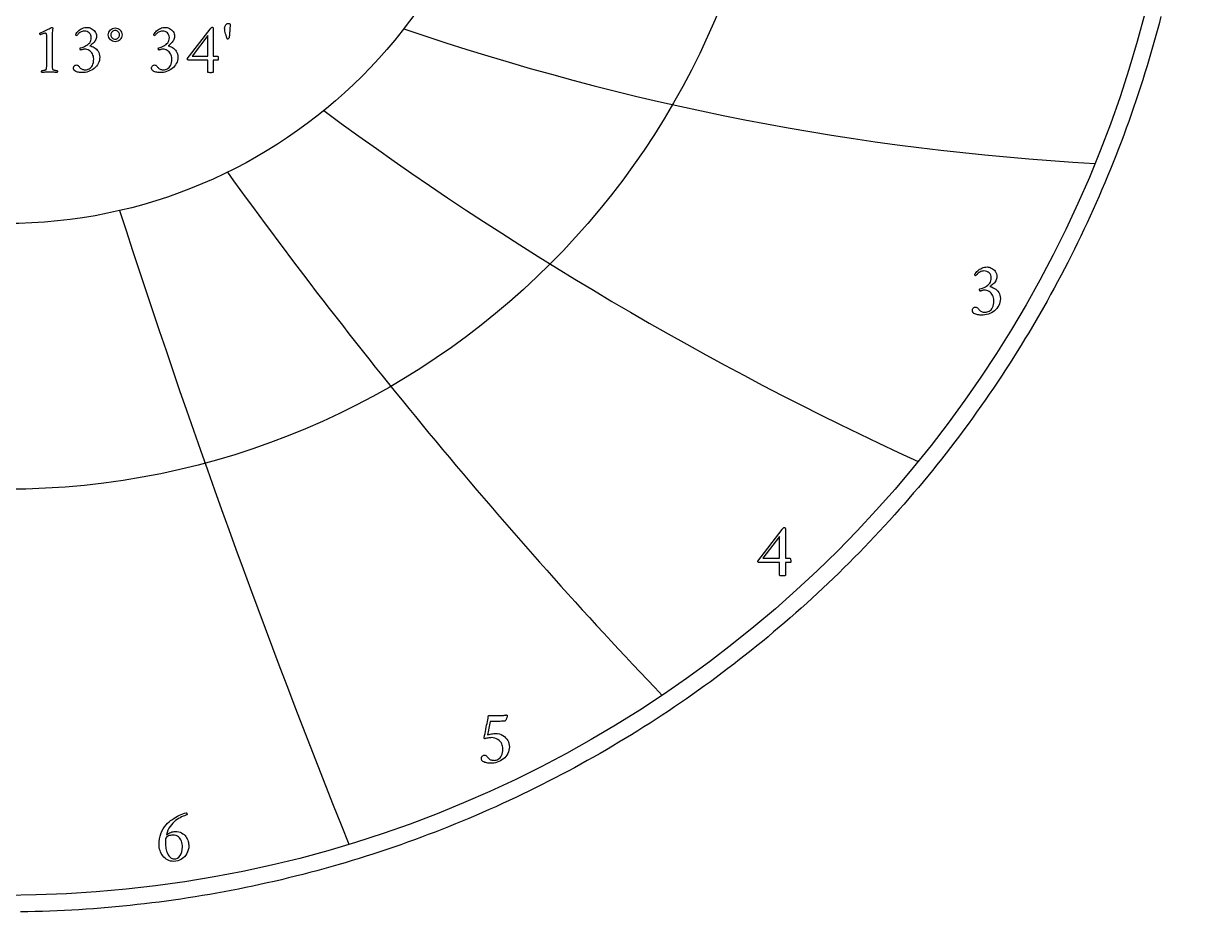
# Model space of a CAD drawing. Header units: millimetres. Extents: x -32.4 to 32.4, y -32.4 to 33.4.
# Drawn here: x 0.47 to 31.9, y -32.35 to -8.23 of the extents above; entities that cross this region are included whole.
import ezdxf

# ---------------------------------------------------------------- set-up
doc = ezdxf.new("R2010")
doc.units = ezdxf.units.MM
for name, color, linetype in [('CUT_OUTER', 1, 'Continuous'), ('ENGRAVE', 7, 'Continuous'), ('TEXT', 5, 'Continuous')]:
    doc.layers.add(name, color=color, linetype=linetype)

msp = doc.modelspace()

# ---------------------------------------------------------------- linework, layer by layer
at = {"layer": 'CUT_OUTER'}
msp.add_lwpolyline([(31.3317, -8.0528), (31.2817, -8.2449), (31.2305, -8.4367), (31.1782, -8.6282), (31.1246, -8.8193), (31.0699, -9.0101), (31.0141, -9.2006), (30.957, -9.3907), (30.8988, -9.5805), (30.8395, -9.7699), (30.7789, -9.9589), (30.7172, -10.1476), (30.6544, -10.3359), (30.5904, -10.5238), (30.5252, -10.7113), (30.459, -10.8984), (30.3915, -11.0851), (30.3229, -11.2713), (30.2532, -11.4572), (30.1823, -11.6426), (30.1103, -11.8276), (30.0372, -12.0121), (29.9629, -12.1962), (29.8875, -12.3798), (29.811, -12.563), (29.7333, -12.7456), (29.6546, -12.9278), (29.5747, -13.1096), (29.4937, -13.2908), (29.4116, -13.4715), (29.3284, -13.6517), (29.2441, -13.8314), (29.1586, -14.0106), (29.0721, -14.1892), (28.9845, -14.3674), (28.8958, -14.5449), (28.806, -14.722), (28.7151, -14.8984), (28.6232, -15.0743), (28.5302, -15.2497), (28.436, -15.4245), (28.3409, -15.5986), (28.2446, -15.7722), (28.1473, -15.9453), (28.0489, -16.1177), (27.9495, -16.2895), (27.849, -16.4607), (27.7475, -16.6312), (27.645, -16.8012), (27.5413, -16.9705), (27.4367, -17.1391), (27.331, -17.3072), (27.2243, -17.4745), (27.1166, -17.6413), (27.0078, -17.8073), (26.898, -17.9727), (26.7873, -18.1374), (26.6755, -18.3014), (26.5627, -18.4648), (26.4489, -18.6274), (26.3341, -18.7893), (26.2183, -18.9506), (26.1015, -19.1111), (25.9838, -19.2709), (25.865, -19.4299), (25.7453, -19.5883), (25.6246, -19.7459), (25.503, -19.9027), (25.3804, -20.0589), (25.2568, -20.2142), (25.1323, -20.3688), (25.0069, -20.5226), (24.8805, -20.6757), (24.7532, -20.828), (24.6249, -20.9794), (24.4957, -21.1301), (24.3656, -21.28), (24.2346, -21.4292), (24.1026, -21.5774), (23.9698, -21.7249), (23.836, -21.8716), (23.7014, -22.0174), (23.5658, -22.1625), (23.4294, -22.3066), (23.2921, -22.45), (23.1539, -22.5925), (23.0148, -22.7341), (22.8749, -22.8749), (22.7341, -23.0148), (22.5925, -23.1539), (22.45, -23.2921), (22.3066, -23.4294), (22.1625, -23.5658), (22.0174, -23.7014), (21.8716, -23.836), (21.7249, -23.9698), (21.5774, -24.1026), (21.4292, -24.2346), (21.28, -24.3656), (21.1301, -24.4957), (20.9794, -24.6249), (20.828, -24.7532), (20.6757, -24.8805), (20.5226, -25.0069), (20.3688, -25.1323), (20.2142, -25.2568), (20.0589, -25.3804), (19.9027, -25.503), (19.7459, -25.6246), (19.5883, -25.7453), (19.4299, -25.865), (19.2709, -25.9838), (19.1111, -26.1015), (18.9506, -26.2183), (18.7893, -26.3341), (18.6274, -26.4489), (18.4648, -26.5627), (18.3014, -26.6755), (18.1374, -26.7873), (17.9727, -26.898), (17.8073, -27.0078), (17.6413, -27.1166), (17.4745, -27.2243), (17.3072, -27.331), (17.1391, -27.4367), (16.9705, -27.5413), (16.8012, -27.645), (16.6312, -27.7475), (16.4607, -27.849), (16.2895, -27.9495), (16.1177, -28.0489), (15.9453, -28.1473), (15.7722, -28.2446), (15.5986, -28.3409), (15.4245, -28.436), (15.2497, -28.5302), (15.0743, -28.6232), (14.8984, -28.7151), (14.722, -28.806), (14.5449, -28.8958), (14.3674, -28.9845), (14.1892, -29.0721), (14.0106, -29.1586), (13.8314, -29.2441), (13.6517, -29.3284), (13.4715, -29.4116), (13.2908, -29.4937), (13.1096, -29.5747), (12.9278, -29.6546), (12.7456, -29.7333), (12.563, -29.811), (12.3798, -29.8875), (12.1962, -29.9629), (12.0121, -30.0372), (11.8276, -30.1103), (11.6426, -30.1823), (11.4572, -30.2532), (11.2713, -30.3229), (11.0851, -30.3915), (10.8984, -30.459), (10.7113, -30.5252), (10.5238, -30.5904), (10.3359, -30.6544), (10.1476, -30.7172), (9.9589, -30.7789), (9.7699, -30.8395), (9.5805, -30.8988), (9.3907, -30.957), (9.2006, -31.0141), (9.0101, -31.0699), (8.8193, -31.1246), (8.6282, -31.1782), (8.4367, -31.2305), (8.2449, -31.2817), (8.0528, -31.3317), (7.8604, -31.3805), (7.6677, -31.4282), (7.4747, -31.4746), (7.2815, -31.5199), (7.0879, -31.564), (6.8941, -31.6069), (6.7001, -31.6486), (6.5057, -31.6891), (6.3112, -31.7284), (6.1164, -31.7665), (5.9213, -31.8035), (5.7261, -31.8392), (5.5306, -31.8737), (5.3349, -31.9071), (5.1391, -31.9392), (4.943, -31.9701), (4.7467, -31.9999), (4.5503, -32.0284), (4.3537, -32.0557), (4.1569, -32.0818), (3.96, -32.1067), (3.7629, -32.1304), (3.5657, -32.1529), (3.3683, -32.1742), (3.1709, -32.1942), (2.9733, -32.2131), (2.7755, -32.2307), (2.5777, -32.2471), (2.3798, -32.2623), (2.1818, -32.2763), (1.9837, -32.2891), (1.7856, -32.3007), (1.5873, -32.311), (1.3891, -32.3202), (1.1907, -32.3281), (0.9923, -32.3348), (0.7939, -32.3403), (0.5955, -32.3445), (0.397, -32.3476)], dxfattribs=at)
at = {"layer": 'ENGRAVE'}
for radius in [31.9, 20.8814, 13.6687]:
    msp.add_circle((0, 0), radius, dxfattribs=at)
for centre, radius, start, end in [((33.4545, 57.945), 70.0918, 251.139229, 266.799774), ((62.9966, 62.9966), 91.505, 233.545401, 245.290809), ((115.6195, 66.7529), 135.129, 215.791991, 223.622263), ((257.763, 69.0674), 267.6716, 197.925392, 201.840528)]:
    msp.add_arc(centre, radius, start, end, dxfattribs=at)
at = {"layer": 'TEXT'}
for points in [[(1.1093, -9.3442), (1.1093, -8.5768), (1.1088, -8.558), (1.1071, -8.5423), (1.1044, -8.5298), (1.1006, -8.5204), (1.0954, -8.5136), (1.0887, -8.5088), (1.0803, -8.5059), (1.0705, -8.5049), (1.0583, -8.5058), (1.0433, -8.5085), (1.0253, -8.5131), (1.0044, -8.5195), (0.9834, -8.5264), (0.9651, -8.5328), (0.9494, -8.5386), (0.9364, -8.5437), (0.9288, -8.5366), (0.9233, -8.5287), (0.92, -8.5201), (0.9189, -8.5107), (0.9189, -8.5106), (0.9189, -8.5102), (0.9189, -8.5096), (0.9189, -8.5088), (0.9192, -8.5053), (0.9199, -8.5025), (0.9211, -8.5004), (0.9228, -8.4991), (0.9615, -8.4815), (0.9998, -8.4639), (1.0377, -8.4461), (1.0753, -8.4282), (1.1111, -8.411), (1.1438, -8.3954), (1.1733, -8.3813), (1.1996, -8.3689), (1.2214, -8.3587), (1.2373, -8.3514), (1.2472, -8.347), (1.2511, -8.3456), (1.255, -8.3456), (1.2595, -8.3463), (1.2633, -8.3485), (1.2663, -8.3521), (1.2686, -8.3572), (1.2704, -8.3628), (1.272, -8.3679), (1.2733, -8.3725), (1.2744, -8.3767), (1.274, -8.3796), (1.2725, -8.3886), (1.2701, -8.4034), (1.2667, -8.4243), (1.2633, -8.4506), (1.2608, -8.4818), (1.2594, -8.5181), (1.2589, -8.5593), (1.2589, -9.3442), (1.259, -9.3652), (1.2591, -9.3854), (1.2594, -9.405), (1.2599, -9.4238), (1.2608, -9.4414), (1.2625, -9.4573), (1.2651, -9.4715), (1.2686, -9.484), (1.2719, -9.4888), (1.2778, -9.4933), (1.2865, -9.4975), (1.2978, -9.5015), (1.3106, -9.5051), (1.3237, -9.5081), (1.3373, -9.5104), (1.3512, -9.5122), (1.3642, -9.5135), (1.3752, -9.5144), (1.3841, -9.5149), (1.391, -9.5151), (1.3936, -9.5197), (1.3956, -9.5258), (1.397, -9.5333), (1.3978, -9.5423), (1.3977, -9.5513), (1.3966, -9.5588), (1.3943, -9.5649), (1.391, -9.5695), (1.3625, -9.5676), (1.3351, -9.5659), (1.309, -9.5642), (1.2842, -9.5627), (1.2594, -9.5614), (1.2336, -9.5605), (1.2069, -9.56), (1.1792, -9.5598), (1.1527, -9.56), (1.1273, -9.5605), (1.1031, -9.5614), (1.0802, -9.5627), (1.057, -9.5642), (1.0321, -9.5659), (1.0055, -9.5676), (0.9772, -9.5695), (0.9739, -9.5649), (0.9716, -9.5588), (0.9705, -9.5513), (0.9704, -9.5423), (0.9712, -9.5333), (0.9726, -9.5258), (0.9746, -9.5197), (0.9772, -9.5151), (0.9841, -9.5149), (0.993, -9.5144), (1.004, -9.5135), (1.017, -9.5122), (1.0309, -9.5104), (1.0445, -9.5081), (1.0576, -9.5051), (1.0705, -9.5015), (1.0816, -9.4975), (1.0899, -9.4933), (1.0952, -9.4888), (1.0976, -9.484), (1.1012, -9.4715), (1.104, -9.4573), (1.106, -9.4414), (1.1074, -9.4238), (1.1082, -9.405), (1.1088, -9.3854), (1.1092, -9.3652), (1.1093, -9.3442)], [(2.2089, -8.3456), (2.2338, -8.3473), (2.2599, -8.3526), (2.2872, -8.3614), (2.3157, -8.3738), (2.3439, -8.3895), (2.3699, -8.4085), (2.3939, -8.4308), (2.4158, -8.4563), (2.4341, -8.485), (2.4471, -8.5165), (2.455, -8.551), (2.4576, -8.5884), (2.4557, -8.6179), (2.45, -8.6462), (2.4406, -8.6733), (2.4275, -8.6992), (2.4117, -8.7236), (2.3944, -8.7463), (2.3757, -8.7673), (2.3556, -8.7866), (2.3352, -8.8041), (2.316, -8.8196), (2.2978, -8.8332), (2.2808, -8.8449), (2.3085, -8.8506), (2.3371, -8.8599), (2.3667, -8.8729), (2.3973, -8.8896), (2.4273, -8.9098), (2.4549, -8.9335), (2.4802, -8.9608), (2.5032, -8.9915), (2.5223, -9.0258), (2.536, -9.0637), (2.5442, -9.105), (2.5469, -9.1499), (2.5443, -9.1973), (2.5365, -9.2424), (2.5234, -9.2852), (2.5052, -9.3257), (2.4826, -9.3636), (2.4566, -9.3986), (2.4272, -9.4306), (2.3944, -9.4597), (2.3589, -9.4858), (2.3213, -9.5086), (2.2817, -9.528), (2.24, -9.5443), (2.197, -9.557), (2.1535, -9.5661), (2.1096, -9.5716), (2.0651, -9.5734), (2.0455, -9.5727), (2.0236, -9.5707), (1.9994, -9.5674), (1.9729, -9.5627), (1.9458, -9.5566), (1.9202, -9.5489), (1.8958, -9.5396), (1.8728, -9.5287), (1.8684, -9.5248), (1.8631, -9.519), (1.8568, -9.5112), (1.8495, -9.5015), (1.8427, -9.4907), (1.8378, -9.4797), (1.8349, -9.4684), (1.8339, -9.4568), (1.8355, -9.4374), (1.84, -9.4199), (1.8476, -9.4044), (1.8582, -9.3908), (1.8708, -9.3797), (1.8842, -9.3718), (1.8985, -9.3671), (1.9136, -9.3655), (1.932, -9.3674), (1.9483, -9.3731), (1.9626, -9.3825), (1.9748, -9.3956), (1.986, -9.4103), (1.9974, -9.4241), (2.0089, -9.437), (2.0205, -9.4491), (2.0347, -9.4616), (2.0503, -9.4721), (2.0673, -9.4806), (2.0855, -9.4869), (2.1044, -9.4916), (2.1232, -9.495), (2.1418, -9.497), (2.1603, -9.4976), (2.1856, -9.4959), (2.2111, -9.4906), (2.2366, -9.4818), (2.2623, -9.4695), (2.287, -9.4531), (2.3097, -9.4321), (2.3303, -9.4064), (2.3488, -9.3762), (2.3641, -9.3409), (2.375, -9.3002), (2.3816, -9.254), (2.3837, -9.2023), (2.3816, -9.1646), (2.375, -9.1292), (2.3641, -9.0962), (2.3488, -9.0654), (2.33, -9.0373), (2.3087, -9.0122), (2.2848, -8.9902), (2.2584, -8.9711), (2.2303, -8.9558), (2.2014, -8.9449), (2.1716, -8.9384), (2.1409, -8.9362), (2.1253, -8.9368), (2.1096, -8.9386), (2.0937, -8.9416), (2.0778, -8.9459), (2.0626, -8.9504), (2.0493, -8.9541), (2.0379, -8.9572), (2.0282, -8.9595), (2.0231, -8.9514), (2.0195, -8.9425), (2.0173, -8.9329), (2.0166, -8.9226), (2.0168, -8.9163), (2.0175, -8.9109), (2.0188, -8.9066), (2.0205, -8.9032), (2.0578, -8.8933), (2.0943, -8.8813), (2.1297, -8.8671), (2.1642, -8.8507), (2.1966, -8.8319), (2.2257, -8.8106), (2.2515, -8.7868), (2.274, -8.7604), (2.2923, -8.731), (2.3053, -8.6984), (2.3131, -8.6626), (2.3157, -8.6234), (2.3125, -8.5871), (2.3026, -8.5539), (2.2862, -8.524), (2.2633, -8.4971), (2.2352, -8.475), (2.2036, -8.4592), (2.1682, -8.4498), (2.1292, -8.4466), (2.1001, -8.4484), (2.0729, -8.4537), (2.0476, -8.4625), (2.0243, -8.4748), (2.0031, -8.489), (1.9843, -8.5034), (1.9677, -8.5181), (1.9534, -8.5331), (1.9413, -8.5467), (1.9313, -8.5576), (1.9234, -8.5657), (1.9175, -8.5709), (1.9136, -8.5701), (1.9097, -8.5675), (1.9058, -8.5633), (1.9019, -8.5573), (1.8985, -8.5505), (1.8961, -8.5437), (1.8947, -8.5369), (1.8942, -8.5301), (1.9098, -8.508), (1.9274, -8.4862), (1.9472, -8.4648), (1.969, -8.4437), (1.9927, -8.4237), (2.0183, -8.4053), (2.0456, -8.3887), (2.0748, -8.3738), (2.1058, -8.3614), (2.1385, -8.3526), (2.1728, -8.3473), (2.2089, -8.3456)], [(2.7801, -8.5476), (2.7835, -8.5102), (2.7939, -8.4757), (2.8112, -8.4442), (2.8354, -8.4155), (2.8645, -8.3917), (2.8964, -8.3747), (2.9311, -8.3645), (2.9685, -8.3611), (3.0058, -8.3645), (3.0401, -8.3747), (3.0714, -8.3917), (3.0996, -8.4155), (3.123, -8.4442), (3.1397, -8.4757), (3.1497, -8.5102), (3.1531, -8.5476), (3.1497, -8.585), (3.1397, -8.6195), (3.123, -8.6511), (3.0996, -8.6797), (3.0714, -8.7035), (3.0401, -8.7205), (3.0058, -8.7307), (2.9685, -8.7341), (2.9311, -8.7307), (2.8964, -8.7205), (2.8645, -8.7035), (2.8354, -8.6797), (2.8112, -8.6511), (2.7939, -8.6195), (2.7835, -8.585), (2.7801, -8.5476)], [(2.85, -8.5476), (2.8522, -8.571), (2.8587, -8.5926), (2.8697, -8.6123), (2.885, -8.6302), (2.9033, -8.6451), (2.9233, -8.6557), (2.9451, -8.6621), (2.9685, -8.6642), (2.9918, -8.6621), (3.0132, -8.6557), (3.0326, -8.6451), (3.0501, -8.6302), (3.0646, -8.6123), (3.0749, -8.5926), (3.0811, -8.571), (3.0831, -8.5476), (3.0811, -8.5243), (3.0749, -8.5027), (3.0646, -8.483), (3.0501, -8.4651), (3.0326, -8.4502), (3.0132, -8.4396), (2.9918, -8.4332), (2.9685, -8.4311), (2.9451, -8.4332), (2.9233, -8.4396), (2.9033, -8.4502), (2.885, -8.4651), (2.8697, -8.483), (2.8587, -8.5027), (2.8522, -8.5243), (2.85, -8.5476)], [(4.3284, -8.3456), (4.3533, -8.3473), (4.3794, -8.3526), (4.4067, -8.3614), (4.4353, -8.3738), (4.4634, -8.3895), (4.4894, -8.4085), (4.5134, -8.4308), (4.5353, -8.4563), (4.5536, -8.485), (4.5667, -8.5165), (4.5745, -8.551), (4.5771, -8.5884), (4.5752, -8.6179), (4.5696, -8.6462), (4.5602, -8.6733), (4.547, -8.6992), (4.5312, -8.7236), (4.514, -8.7463), (4.4953, -8.7673), (4.4751, -8.7866), (4.4548, -8.8041), (4.4355, -8.8196), (4.4174, -8.8332), (4.4003, -8.8449), (4.428, -8.8506), (4.4566, -8.8599), (4.4863, -8.8729), (4.5169, -8.8896), (4.5468, -8.9098), (4.5744, -8.9335), (4.5997, -8.9608), (4.6228, -8.9915), (4.6419, -9.0258), (4.6555, -9.0637), (4.6637, -9.105), (4.6665, -9.1499), (4.6639, -9.1973), (4.656, -9.2424), (4.643, -9.2852), (4.6247, -9.3257), (4.6021, -9.3636), (4.5761, -9.3986), (4.5467, -9.4306), (4.514, -9.4597), (4.4784, -9.4858), (4.4409, -9.5086), (4.4012, -9.528), (4.3595, -9.5443), (4.3165, -9.557), (4.2731, -9.5661), (4.2291, -9.5716), (4.1847, -9.5734), (4.1651, -9.5727), (4.1431, -9.5707), (4.1189, -9.5674), (4.0924, -9.5627), (4.0654, -9.5566), (4.0397, -9.5489), (4.0153, -9.5396), (3.9923, -9.5287), (3.988, -9.5248), (3.9826, -9.519), (3.9763, -9.5112), (3.969, -9.5015), (3.9622, -9.4907), (3.9574, -9.4797), (3.9545, -9.4684), (3.9535, -9.4568), (3.955, -9.4374), (3.9596, -9.4199), (3.9671, -9.4044), (3.9778, -9.3908), (3.9903, -9.3797), (4.0037, -9.3718), (4.018, -9.3671), (4.0331, -9.3655), (4.0515, -9.3674), (4.0679, -9.3731), (4.0821, -9.3825), (4.0943, -9.3956), (4.1056, -9.4103), (4.1169, -9.4241), (4.1284, -9.437), (4.14, -9.4491), (4.1543, -9.4616), (4.1699, -9.4721), (4.1868, -9.4806), (4.2051, -9.4869), (4.2239, -9.4916), (4.2427, -9.495), (4.2613, -9.497), (4.2799, -9.4976), (4.3052, -9.4959), (4.3306, -9.4906), (4.3562, -9.4818), (4.3819, -9.4695), (4.4066, -9.4531), (4.4292, -9.4321), (4.4498, -9.4064), (4.4683, -9.3762), (4.4836, -9.3409), (4.4945, -9.3002), (4.5011, -9.254), (4.5033, -9.2023), (4.5011, -9.1646), (4.4945, -9.1292), (4.4836, -9.0962), (4.4683, -9.0654), (4.4495, -9.0373), (4.4282, -9.0122), (4.4044, -8.9902), (4.378, -8.9711), (4.3499, -8.9558), (4.3209, -8.9449), (4.2911, -8.9384), (4.2604, -8.9362), (4.2448, -8.9368), (4.2291, -8.9386), (4.2133, -8.9416), (4.1973, -8.9459), (4.1822, -8.9504), (4.1689, -8.9541), (4.1574, -8.9572), (4.1478, -8.9595), (4.1427, -8.9514), (4.139, -8.9425), (4.1368, -8.9329), (4.1361, -8.9226), (4.1363, -8.9163), (4.1371, -8.9109), (4.1383, -8.9066), (4.14, -8.9032), (4.1774, -8.8933), (4.2138, -8.8813), (4.2493, -8.8671), (4.2837, -8.8507), (4.3161, -8.8319), (4.3452, -8.8106), (4.371, -8.7868), (4.3935, -8.7604), (4.4118, -8.731), (4.4248, -8.6984), (4.4327, -8.6626), (4.4353, -8.6234), (4.432, -8.5871), (4.4222, -8.5539), (4.4058, -8.524), (4.3828, -8.4971), (4.3548, -8.475), (4.3231, -8.4592), (4.2878, -8.4498), (4.2488, -8.4466), (4.2196, -8.4484), (4.1924, -8.4537), (4.1672, -8.4625), (4.1439, -8.4748), (4.1227, -8.489), (4.1038, -8.5034), (4.0872, -8.5181), (4.073, -8.5331), (4.0609, -8.5467), (4.0509, -8.5576), (4.0429, -8.5657), (4.037, -8.5709), (4.0331, -8.5701), (4.0292, -8.5675), (4.0254, -8.5633), (4.0215, -8.5573), (4.0181, -8.5505), (4.0156, -8.5437), (4.0142, -8.5369), (4.0137, -8.5301), (4.0293, -8.508), (4.047, -8.4862), (4.0667, -8.4648), (4.0885, -8.4437), (4.1122, -8.4237), (4.1378, -8.4053), (4.1652, -8.3887), (4.1944, -8.3738), (4.2253, -8.3614), (4.258, -8.3526), (4.2924, -8.3473), (4.3284, -8.3456)], [(5.597, -8.3417), (5.6043, -8.3424), (5.6104, -8.3446), (5.6154, -8.3483), (5.6194, -8.3534), (5.6224, -8.3592), (5.6245, -8.365), (5.6258, -8.3708), (5.6262, -8.3767), (5.6262, -9.1246), (5.7389, -9.1246), (5.7436, -9.1261), (5.7481, -9.1305), (5.7523, -9.1377), (5.7563, -9.1479), (5.7597, -9.1601), (5.7622, -9.1732), (5.7636, -9.1873), (5.7641, -9.2023), (5.7638, -9.2123), (5.7627, -9.2208), (5.7608, -9.2278), (5.7583, -9.2334), (5.6262, -9.2334), (5.6262, -9.5656), (5.6254, -9.5659), (5.623, -9.5668), (5.6191, -9.5684), (5.6136, -9.5705), (5.6045, -9.5726), (5.59, -9.5741), (5.57, -9.575), (5.5446, -9.5753), (5.5148, -9.5744), (5.4936, -9.5715), (5.4808, -9.5666), (5.4766, -9.5598), (5.4766, -9.2334), (4.9423, -9.2334), (4.9378, -9.2302), (4.9338, -9.2264), (4.9305, -9.2219), (4.9278, -9.2169), (4.9256, -9.2117), (4.9241, -9.2069), (4.9232, -9.2025), (4.9229, -9.1984), (5.5407, -8.3903), (5.546, -8.384), (5.5524, -8.3769), (5.5596, -8.369), (5.5679, -8.3602), (5.5763, -8.3521), (5.5839, -8.3463), (5.5908, -8.3429), (5.597, -8.3417)], [(6.0342, -8.2368), (6.0481, -8.2384), (6.0609, -8.2431), (6.0724, -8.251), (6.0827, -8.262), (6.0826, -8.2734), (6.0822, -8.288), (6.0816, -8.3059), (6.0808, -8.3271), (6.0797, -8.3506), (6.0784, -8.3755), (6.0768, -8.4016), (6.075, -8.4291), (6.073, -8.4572), (6.0708, -8.485), (6.0686, -8.5125), (6.0662, -8.5399), (6.0638, -8.566), (6.0616, -8.5899), (6.0595, -8.6116), (6.0575, -8.6312), (6.0514, -8.6414), (6.0429, -8.6506), (6.032, -8.6589), (6.0186, -8.6661), (6.0132, -8.6654), (6.0084, -8.6632), (6.0044, -8.6596), (6.0011, -8.6545), (5.9864, -8.605), (5.9734, -8.5595), (5.9622, -8.5181), (5.9526, -8.4806), (5.9449, -8.4472), (5.9394, -8.4177), (5.9362, -8.3923), (5.9351, -8.3708), (5.9359, -8.357), (5.9382, -8.3427), (5.9422, -8.3279), (5.9477, -8.3126), (5.9546, -8.2976), (5.9628, -8.2837), (5.9721, -8.2709), (5.9827, -8.2591), (5.9943, -8.2494), (6.0067, -8.2424), (6.02, -8.2382), (6.0342, -8.2368)], [(5.4766, -8.569), (5.0511, -9.1246), (5.4766, -9.1246)], [(26.6183, -14.8475), (26.6448, -14.8494), (26.6727, -14.855), (26.7018, -14.8644), (26.7323, -14.8776), (26.7623, -14.8944), (26.79, -14.9146), (26.8156, -14.9384), (26.839, -14.9657), (26.8585, -14.9962), (26.8724, -15.0299), (26.8808, -15.0667), (26.8835, -15.1066), (26.8815, -15.138), (26.8755, -15.1682), (26.8655, -15.1971), (26.8514, -15.2247), (26.8346, -15.2507), (26.8162, -15.2749), (26.7963, -15.2973), (26.7748, -15.3179), (26.7531, -15.3366), (26.7325, -15.3532), (26.7132, -15.3677), (26.695, -15.3801), (26.7245, -15.3862), (26.7551, -15.3962), (26.7867, -15.41), (26.8193, -15.4278), (26.8512, -15.4493), (26.8807, -15.4747), (26.9077, -15.5037), (26.9322, -15.5366), (26.9526, -15.5731), (26.9672, -15.6135), (26.976, -15.6576), (26.9789, -15.7054), (26.9761, -15.756), (26.9677, -15.8041), (26.9538, -15.8498), (26.9343, -15.893), (26.9102, -15.9334), (26.8825, -15.9707), (26.8512, -16.0049), (26.8162, -16.036), (26.7783, -16.0638), (26.7382, -16.088), (26.6959, -16.1088), (26.6515, -16.1261), (26.6056, -16.1397), (26.5592, -16.1494), (26.5124, -16.1553), (26.4649, -16.1572), (26.444, -16.1565), (26.4207, -16.1544), (26.3948, -16.1508), (26.3665, -16.1458), (26.3377, -16.1393), (26.3103, -16.131), (26.2843, -16.1211), (26.2598, -16.1095), (26.2551, -16.1054), (26.2494, -16.0992), (26.2427, -16.0909), (26.2349, -16.0805), (26.2277, -16.069), (26.2225, -16.0572), (26.2194, -16.0452), (26.2184, -16.0329), (26.22, -16.0121), (26.2248, -15.9935), (26.2329, -15.9769), (26.2443, -15.9624), (26.2577, -15.9506), (26.272, -15.9422), (26.2872, -15.9372), (26.3033, -15.9355), (26.3229, -15.9375), (26.3404, -15.9435), (26.3556, -15.9535), (26.3686, -15.9676), (26.3806, -15.9832), (26.3927, -15.9979), (26.4049, -16.0117), (26.4173, -16.0246), (26.4325, -16.038), (26.4491, -16.0492), (26.4672, -16.0582), (26.4867, -16.065), (26.5068, -16.07), (26.5269, -16.0735), (26.5467, -16.0757), (26.5665, -16.0764), (26.5935, -16.0745), (26.6206, -16.0689), (26.6479, -16.0595), (26.6753, -16.0463), (26.7016, -16.0289), (26.7258, -16.0064), (26.7477, -15.9791), (26.7675, -15.9469), (26.7838, -15.9092), (26.7955, -15.8658), (26.8025, -15.8165), (26.8048, -15.7614), (26.8025, -15.7212), (26.7955, -15.6834), (26.7838, -15.6481), (26.7675, -15.6153), (26.7475, -15.5853), (26.7248, -15.5586), (26.6993, -15.5351), (26.6711, -15.5148), (26.6412, -15.4985), (26.6103, -15.4868), (26.5785, -15.4798), (26.5458, -15.4775), (26.5291, -15.4781), (26.5124, -15.4801), (26.4955, -15.4833), (26.4784, -15.4879), (26.4623, -15.4927), (26.4481, -15.4967), (26.4359, -15.4999), (26.4256, -15.5024), (26.4201, -15.4937), (26.4163, -15.4842), (26.4139, -15.474), (26.4131, -15.463), (26.4134, -15.4563), (26.4142, -15.4506), (26.4155, -15.4459), (26.4173, -15.4423), (26.4572, -15.4318), (26.496, -15.419), (26.5339, -15.4038), (26.5706, -15.3863), (26.6052, -15.3663), (26.6362, -15.3436), (26.6637, -15.3181), (26.6877, -15.29), (26.7072, -15.2587), (26.7211, -15.2239), (26.7295, -15.1856), (26.7323, -15.1439), (26.7288, -15.1051), (26.7183, -15.0698), (26.7008, -15.0378), (26.6763, -15.0092), (26.6464, -14.9856), (26.6126, -14.9688), (26.5749, -14.9587), (26.5333, -14.9553), (26.5023, -14.9572), (26.4732, -14.9628), (26.4463, -14.9722), (26.4214, -14.9853), (26.3988, -15.0005), (26.3787, -15.0159), (26.361, -15.0316), (26.3458, -15.0475), (26.3329, -15.0621), (26.3222, -15.0737), (26.3137, -15.0823), (26.3075, -15.0879), (26.3033, -15.087), (26.2992, -15.0843), (26.295, -15.0798), (26.2909, -15.0734), (26.2873, -15.0662), (26.2847, -15.0589), (26.2831, -15.0517), (26.2826, -15.0444), (26.2992, -15.0208), (26.3181, -14.9975), (26.3391, -14.9747), (26.3624, -14.9522), (26.3877, -14.9308), (26.415, -14.9113), (26.4442, -14.8935), (26.4753, -14.8776), (26.5083, -14.8644), (26.5432, -14.855), (26.5798, -14.8494), (26.6183, -14.8475)], [(21.1155, -21.9162), (21.1232, -21.917), (21.1297, -21.9194), (21.1351, -21.9232), (21.1393, -21.9287), (21.1425, -21.9349), (21.1448, -21.9411), (21.1461, -21.9473), (21.1466, -21.9535), (21.1466, -22.7514), (21.2668, -22.7514), (21.2718, -22.7529), (21.2766, -22.7576), (21.2811, -22.7654), (21.2854, -22.7762), (21.289, -22.7892), (21.2916, -22.8032), (21.2932, -22.8182), (21.2937, -22.8343), (21.2933, -22.8449), (21.2922, -22.8539), (21.2902, -22.8615), (21.2875, -22.8674), (21.1466, -22.8674), (21.1466, -23.2218), (21.1457, -23.2221), (21.1432, -23.2231), (21.139, -23.2247), (21.1331, -23.2269), (21.1235, -23.2292), (21.108, -23.2308), (21.0867, -23.2318), (21.0595, -23.2321), (21.0278, -23.2311), (21.0051, -23.228), (20.9915, -23.2228), (20.987, -23.2156), (20.987, -22.8674), (20.4171, -22.8674), (20.4123, -22.864), (20.4081, -22.8599), (20.4045, -22.8552), (20.4016, -22.8498), (20.3993, -22.8443), (20.3977, -22.8392), (20.3967, -22.8344), (20.3964, -22.8301), (21.0554, -21.9681), (21.0611, -21.9614), (21.0678, -21.9538), (21.0756, -21.9453), (21.0844, -21.9359), (21.0933, -21.9273), (21.1015, -21.9212), (21.1089, -21.9175), (21.1155, -21.9162)], [(20.987, -22.1587), (20.5332, -22.7514), (20.987, -22.7514)], [(13.2798, -27.507), (13.3376, -27.5104), (13.3909, -27.5205), (13.4397, -27.5373), (13.4839, -27.5609), (13.5235, -27.5896), (13.5583, -27.6218), (13.5883, -27.6575), (13.6134, -27.6966), (13.6334, -27.7379), (13.6476, -27.7798), (13.6562, -27.8223), (13.659, -27.8655), (13.6563, -27.9161), (13.6479, -27.9642), (13.634, -28.0099), (13.6145, -28.0531), (13.5904, -28.0935), (13.5627, -28.1308), (13.5313, -28.165), (13.4964, -28.1961), (13.4585, -28.2238), (13.4184, -28.2481), (13.3761, -28.2689), (13.3316, -28.2862), (13.2858, -28.2998), (13.2394, -28.3095), (13.1925, -28.3153), (13.1451, -28.3173), (13.1242, -28.3166), (13.1008, -28.3144), (13.075, -28.3109), (13.0467, -28.3059), (13.0179, -28.2994), (12.9905, -28.2911), (12.9645, -28.2812), (12.94, -28.2696), (12.9353, -28.2655), (12.9296, -28.2593), (12.9229, -28.251), (12.9151, -28.2406), (12.9078, -28.2291), (12.9027, -28.2173), (12.8996, -28.2053), (12.8985, -28.193), (12.9001, -28.1722), (12.905, -28.1536), (12.9131, -28.137), (12.9244, -28.1225), (12.9378, -28.1107), (12.9521, -28.1023), (12.9674, -28.0972), (12.9835, -28.0956), (13.0031, -28.0976), (13.0205, -28.1036), (13.0357, -28.1136), (13.0488, -28.1277), (13.0607, -28.1433), (13.0728, -28.158), (13.0851, -28.1718), (13.0975, -28.1847), (13.1127, -28.1981), (13.1293, -28.2093), (13.1474, -28.2183), (13.1669, -28.2251), (13.187, -28.2301), (13.207, -28.2336), (13.2269, -28.2358), (13.2467, -28.2365), (13.2737, -28.2346), (13.3008, -28.229), (13.3281, -28.2196), (13.3555, -28.2064), (13.3818, -28.1889), (13.406, -28.1665), (13.4279, -28.1392), (13.4477, -28.107), (13.464, -28.0693), (13.4756, -28.0259), (13.4826, -27.9766), (13.485, -27.9215), (13.483, -27.889), (13.4769, -27.856), (13.4669, -27.8222), (13.4528, -27.7878), (13.4344, -27.7544), (13.4111, -27.7236), (13.3831, -27.6954), (13.3503, -27.6697), (13.3121, -27.6484), (13.2679, -27.6332), (13.2178, -27.6241), (13.1617, -27.621), (13.1437, -27.6216), (13.1228, -27.6233), (13.0991, -27.6263), (13.0726, -27.6303), (13.0466, -27.6352), (13.0244, -27.6404), (13.0061, -27.6461), (12.9918, -27.6521), (12.9887, -27.6515), (12.9858, -27.6498), (12.983, -27.6468), (12.9804, -27.6428), (12.9781, -27.638), (12.9765, -27.6332), (12.9755, -27.6282), (12.9752, -27.6231), (12.9866, -27.5661), (12.998, -27.5091), (13.0094, -27.4521), (13.0208, -27.3951), (13.032, -27.3391), (13.0428, -27.285), (13.0532, -27.2329), (13.0633, -27.1827), (13.0725, -27.1358), (13.0806, -27.0934), (13.0875, -27.0555), (13.0933, -27.0221), (13.3917, -27.0221), (13.4126, -27.0219), (13.4337, -27.0211), (13.455, -27.0198), (13.4767, -27.018), (13.4975, -27.0158), (13.5166, -27.0136), (13.5338, -27.0112), (13.5492, -27.0087), (13.5619, -27.0064), (13.571, -27.0048), (13.5764, -27.0038), (13.5782, -27.0035), (13.5832, -27.0065), (13.5878, -27.0092), (13.592, -27.0116), (13.5958, -27.0138), (13.599, -27.0162), (13.6013, -27.019), (13.6026, -27.0224), (13.6031, -27.0263), (13.6026, -27.0306), (13.6013, -27.0374), (13.599, -27.0467), (13.5958, -27.0584), (13.5918, -27.0717), (13.587, -27.0856), (13.5815, -27.1002), (13.5751, -27.1154), (13.5681, -27.1304), (13.5603, -27.1444), (13.552, -27.1573), (13.543, -27.1693), (13.5212, -27.1713), (13.4974, -27.1734), (13.4715, -27.1755), (13.4435, -27.1775), (13.4132, -27.1794), (13.3803, -27.1807), (13.3448, -27.1814), (13.3068, -27.1817), (13.1368, -27.1817), (13.1276, -27.2275), (13.1184, -27.2736), (13.1094, -27.3202), (13.1006, -27.3672), (13.0917, -27.4137), (13.0827, -27.4591), (13.0736, -27.5033), (13.0643, -27.5464), (13.0866, -27.5384), (13.1122, -27.5311), (13.141, -27.5245), (13.1731, -27.5184), (13.205, -27.5134), (13.2334, -27.5099), (13.2584, -27.5077), (13.2798, -27.507)], [(4.5919, -30.1663), (4.6426, -30.1687), (4.689, -30.1761), (4.7312, -30.1884), (4.7691, -30.2056), (4.803, -30.2267), (4.8333, -30.2505), (4.86, -30.2769), (4.8831, -30.3062), (4.9028, -30.3371), (4.9196, -30.3688), (4.9334, -30.4013), (4.9442, -30.4346), (4.9523, -30.4675), (4.9582, -30.4986), (4.9617, -30.5281), (4.9628, -30.5559), (4.9594, -30.6108), (4.9491, -30.6639), (4.9319, -30.715), (4.9079, -30.7641), (4.8781, -30.81), (4.8437, -30.8512), (4.8046, -30.8877), (4.7608, -30.9195), (4.7132, -30.9454), (4.6626, -30.9638), (4.6091, -30.9749), (4.5525, -30.9786), (4.508, -30.9761), (4.4658, -30.9685), (4.4257, -30.9559), (4.3878, -30.9382), (4.3524, -30.9164), (4.3197, -30.8913), (4.2897, -30.863), (4.2624, -30.8315), (4.238, -30.7973), (4.2166, -30.7613), (4.1981, -30.7233), (4.1826, -30.6833), (4.1704, -30.6424), (4.1616, -30.6017), (4.1564, -30.5611), (4.1547, -30.5206), (4.1578, -30.444), (4.1671, -30.3694), (4.1826, -30.2968), (4.2044, -30.2264), (4.2321, -30.1592), (4.2655, -30.0963), (4.3046, -30.0379), (4.3494, -29.9839), (4.3871, -29.9453), (4.4274, -29.9083), (4.4705, -29.8728), (4.5163, -29.8389), (4.5637, -29.8069), (4.6116, -29.7772), (4.66, -29.7499), (4.709, -29.7249), (4.7574, -29.7027), (4.804, -29.684), (4.8491, -29.6685), (4.8924, -29.6565), (4.899, -29.658), (4.9043, -29.6625), (4.9083, -29.6699), (4.911, -29.6803), (4.9128, -29.6914), (4.9141, -29.7008), (4.9149, -29.7085), (4.9152, -29.7145), (4.882, -29.7259), (4.8465, -29.7394), (4.8089, -29.7549), (4.7691, -29.7725), (4.7281, -29.7927), (4.687, -29.8161), (4.6457, -29.8425), (4.6043, -29.872), (4.5639, -29.9051), (4.5256, -29.9422), (4.4893, -29.9833), (4.4551, -30.0285), (4.4239, -30.0781), (4.3966, -30.1329), (4.3731, -30.1926), (4.3536, -30.2575), (4.3813, -30.2369), (4.4106, -30.2189), (4.4414, -30.2033), (4.4738, -30.1901), (4.506, -30.1797), (4.5365, -30.1722), (4.5651, -30.1678), (4.5919, -30.1663)], [(4.337, -30.3466), (4.3351, -30.3633), (4.3334, -30.3802), (4.332, -30.3975), (4.3308, -30.4149), (4.3299, -30.4326), (4.3292, -30.4502), (4.3289, -30.4678), (4.3287, -30.4854), (4.3296, -30.52), (4.3323, -30.5553), (4.3369, -30.5915), (4.3432, -30.6284), (4.3515, -30.665), (4.3616, -30.7004), (4.3737, -30.7345), (4.3878, -30.7672), (4.4038, -30.7979), (4.4217, -30.8255), (4.4416, -30.8502), (4.4634, -30.8719), (4.4871, -30.8896), (4.5126, -30.9022), (4.54, -30.9098), (4.5691, -30.9123), (4.6156, -30.9066), (4.6577, -30.8895), (4.6954, -30.861), (4.7287, -30.8211), (4.7559, -30.7727), (4.7753, -30.7185), (4.787, -30.6587), (4.7908, -30.5932), (4.7892, -30.5504), (4.7844, -30.5092), (4.7763, -30.4696), (4.7649, -30.4315), (4.7501, -30.396), (4.7315, -30.3642), (4.7092, -30.3359), (4.6831, -30.3113), (4.6529, -30.2914), (4.6183, -30.2771), (4.5793, -30.2686), (4.5359, -30.2657), (4.5136, -30.2666), (4.4901, -30.2691), (4.4654, -30.2733), (4.4396, -30.2792), (4.4134, -30.2885), (4.3875, -30.3028), (4.3621, -30.3221), (4.337, -30.3466)]]:
    msp.add_lwpolyline(points, close=True, dxfattribs=at)

doc.saveas('drawing.dxf')
